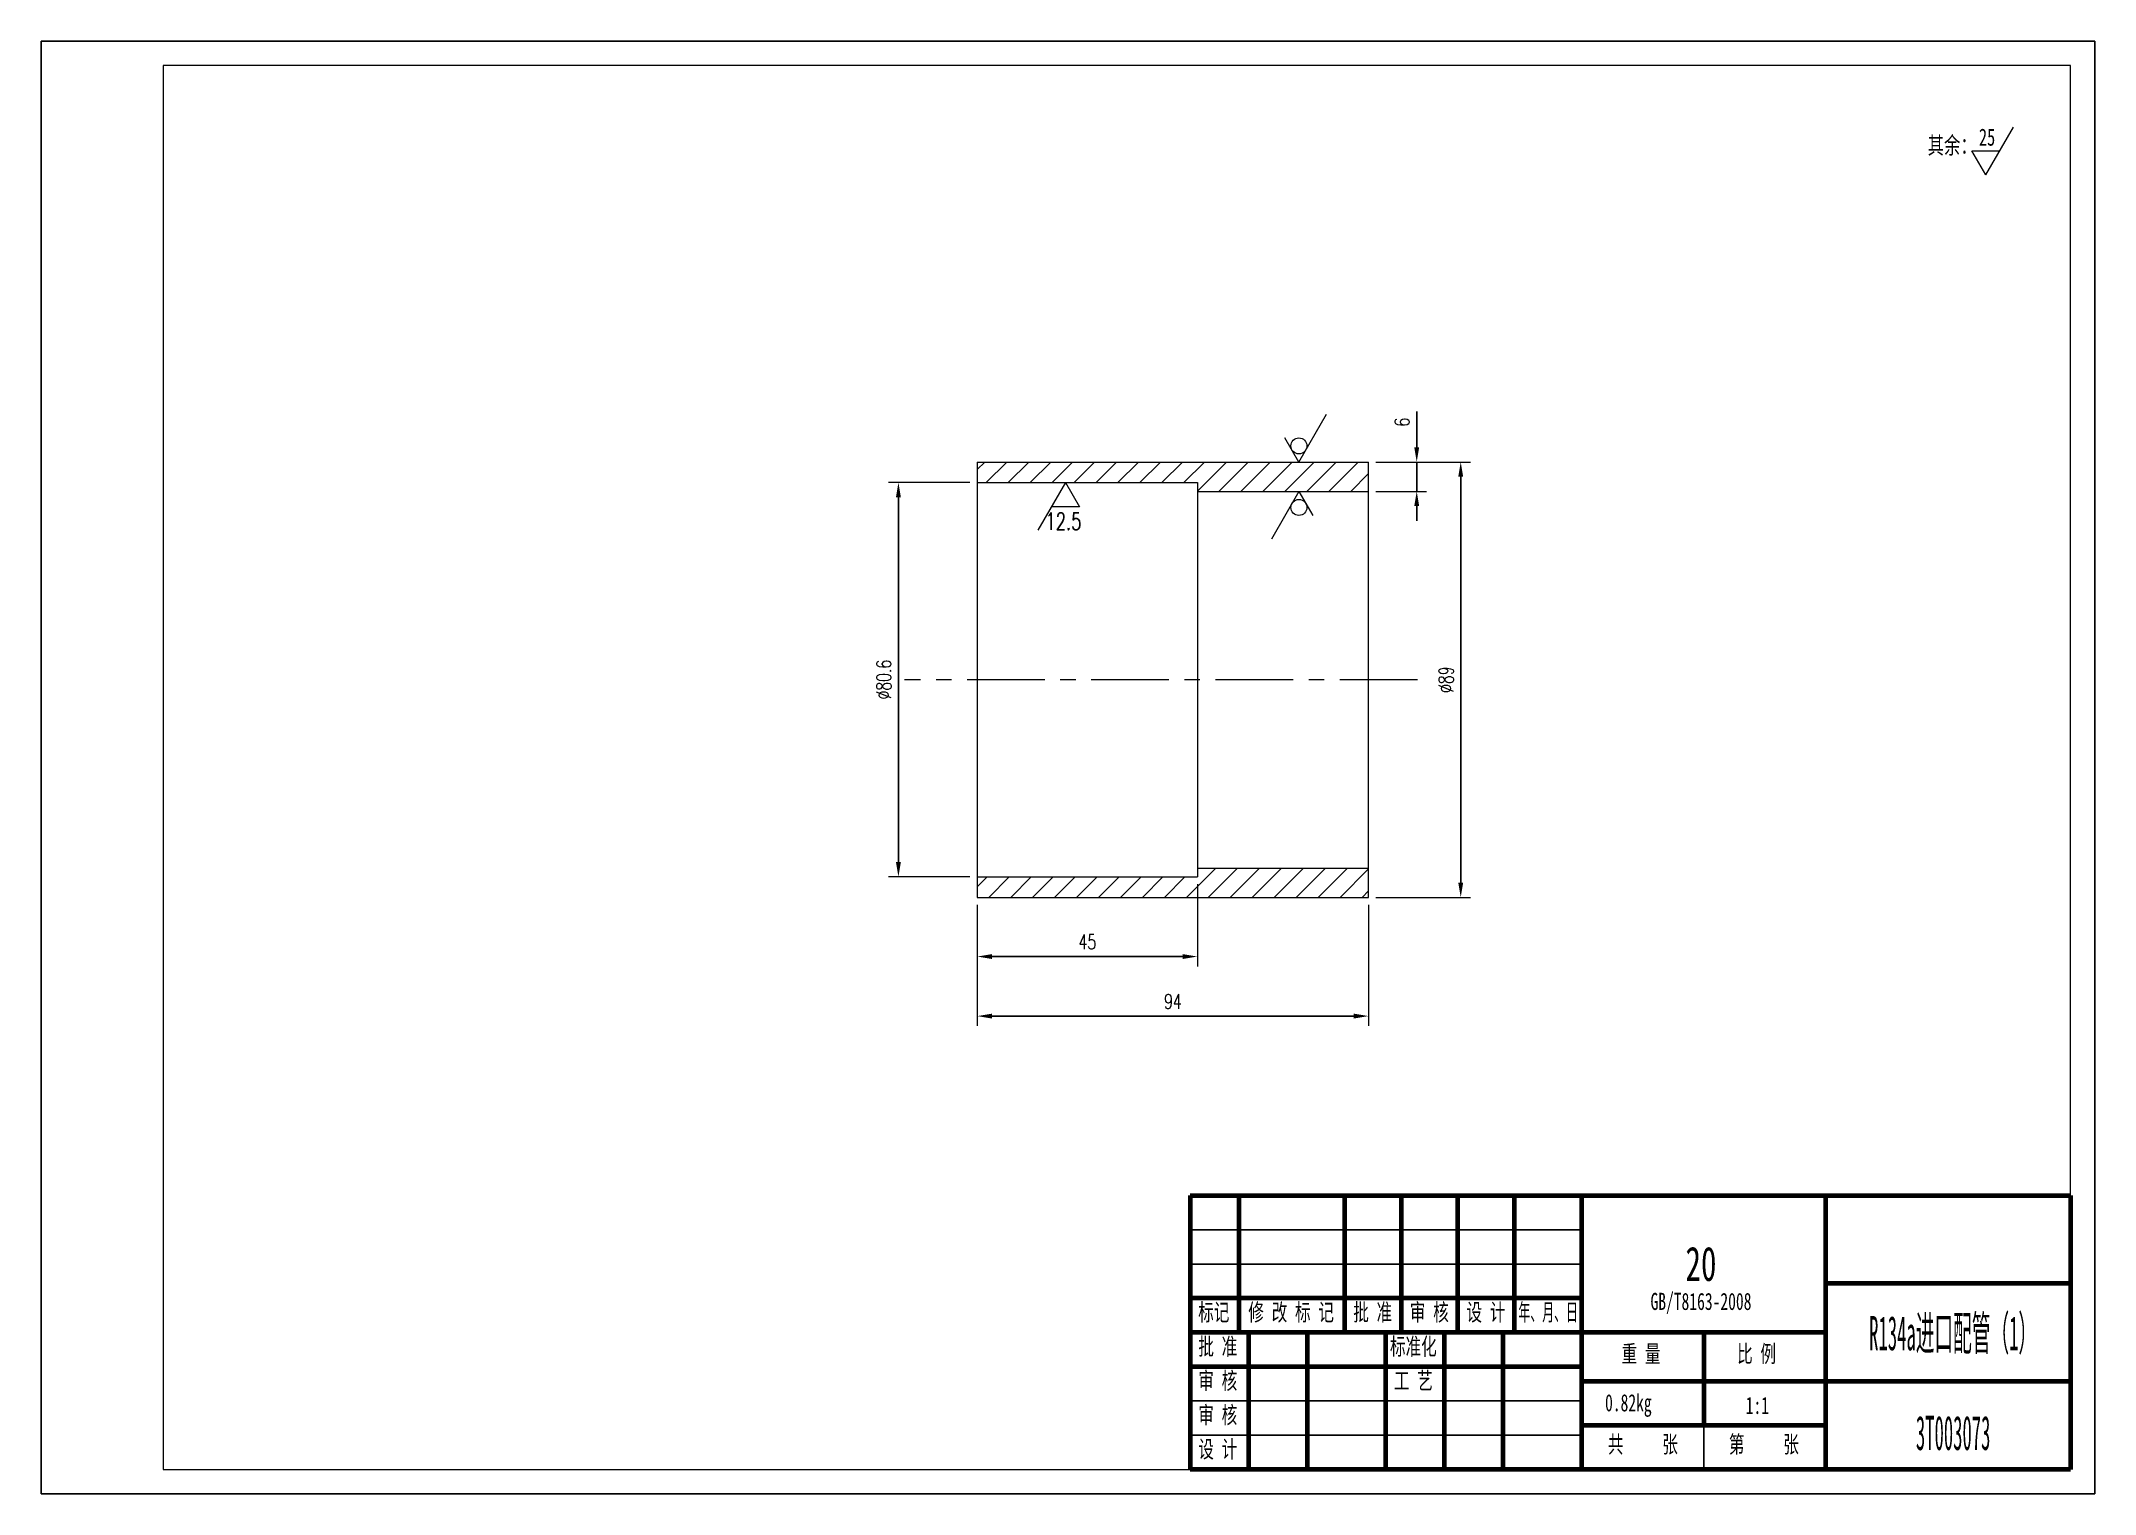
# Model space of a CAD drawing. Header units: millimetres. Extents: x 0 to 420, y 0 to 297.
import ezdxf

# ---------------------------------------------------------------- set-up
doc = ezdxf.new("R2010")
doc.units = ezdxf.units.MM
for name, pattern in [('CENTER', [50.8, 31.75, -6.35, 6.35, -6.35]), ('EB_DASH', [6, 3, -3]), ('EB_DASHDOT', [39, 30, -3, 3, -3])]:
    doc.linetypes.add(name, pattern=pattern)
for name, color, linetype, lineweight in [('中心线', 1, 'CENTER', 9), ('尺寸线', 4, 'Continuous', 9), ('标注线', 4, 'Continuous', 5), ('点划线', 1, 'EB_DASHDOT', 5), ('粗线', 7, 'Continuous', 15), ('虚线', 2, 'EB_DASH', 5)]:
    doc.layers.add(name, color=color, linetype=linetype, lineweight=lineweight)
doc.layers.add('边框', color=7, linetype='Continuous', lineweight=18, plot=False)
doc.styles.get("Standard").update_dxf_attribs({"font": 'romans.shx', "width": 0.7})
doc.styles.add('TextStyle1', font='', dxfattribs={"width": 0.510669})
doc.styles.add('UserTxtStyle4', font='', dxfattribs={"width": 0.667})
doc.styles.add('机械', font='', dxfattribs={"width": 0.4})
doc.styles.add('标准', font='', dxfattribs={"width": 0.667})
doc.styles.get('TextStyle1').set_extended_font_data('宋体')
doc.styles.get('UserTxtStyle4').set_extended_font_data('宋体')
doc.styles.get('机械').set_extended_font_data('宋体')
doc.styles.get('标准').set_extended_font_data('宋体')
doc.dimstyles.new('标准', dxfattribs={"dimtxt": 3, "dimasz": 3, "dimexe": 2, "dimexo": 1.5, "dimgap": 1.5, "dimtad": 1, "dimdec": 1, "dimzin": 12, "dimdsep": 46, "dimtxsty": 'Standard', "dimcen": 0, "dimdle": 6, "dimclrd": 256, "dimclre": 256, "dimclrt": 256, "dimadec": 1, "dimazin": 3, "dimtfac": 1, "dimtdec": 1, "dimtmove": 0, "dimatfit": 0, "dimfxl": 0, "dimtolj": 1, "dimarcsym": 0})

# ---------------------------------------------------------------- blocks, each defined once
blk = doc.blocks.new('*X41')
at = {"layer": '尺寸线', "linetype": 'ByBlock'}
for points in [[(191.45, 97.68), (194.45, 97.18), (194.45, 98.18)], [(271.45, 97.68), (268.45, 97.18), (268.45, 98.18)]]:
    blk.add_hatch(color=256, dxfattribs=at).paths.add_polyline_path(points, flags=0)
for p, q in [((191.45, 120.45), (191.45, 95.68)), ((271.45, 120.45), (271.45, 95.68))]:
    blk.add_line(p, q, dxfattribs=at)
at = {"layer": '尺寸线', "linetype": 'ByBlock', "lineweight": -2}
blk.add_line((194.45, 97.68), (268.45, 97.68), dxfattribs=at)
at = {"layer": '尺寸线', "linetype": 'ByBlock', "insert": (231.45, 100.68), "char_height": 3, "width": 5.1, "attachment_point": 5}
blk.add_mtext('94', dxfattribs=at)
blk = doc.blocks.new('*X42')
at = {"layer": '尺寸线', "linetype": 'ByBlock'}
for points in [[(290.31, 210.95), (289.81, 207.95), (290.81, 207.95)], [(290.31, 121.95), (289.81, 124.95), (290.81, 124.95)]]:
    blk.add_hatch(color=256, dxfattribs=at).paths.add_polyline_path(points, flags=0)
for p, q in [((272.95, 210.95), (292.31, 210.95)), ((272.95, 121.95), (292.31, 121.95))]:
    blk.add_line(p, q, dxfattribs=at)
at = {"layer": '尺寸线', "linetype": 'ByBlock', "lineweight": -2}
blk.add_line((290.31, 207.95), (290.31, 124.95), dxfattribs=at)
at = {"layer": '尺寸线', "linetype": 'ByBlock', "insert": (287.31, 166.45), "char_height": 3, "width": 9.3, "attachment_point": 5, "rotation": 90}
blk.add_mtext('%%C89', dxfattribs=at)
blk = doc.blocks.new('*X43')
at = {"layer": '尺寸线', "linetype": 'ByBlock'}
for points in [[(175.32, 206.75), (174.82, 203.75), (175.82, 203.75)], [(175.32, 126.15), (174.82, 129.15), (175.82, 129.15)]]:
    blk.add_hatch(color=256, dxfattribs=at).paths.add_polyline_path(points, flags=0)
for p, q in [((189.95, 206.75), (173.32, 206.75)), ((189.95, 126.15), (173.32, 126.15))]:
    blk.add_line(p, q, dxfattribs=at)
at = {"layer": '尺寸线', "linetype": 'ByBlock', "lineweight": -2}
blk.add_line((175.32, 203.75), (175.32, 129.15), dxfattribs=at)
at = {"layer": '尺寸线', "linetype": 'ByBlock', "insert": (172.32, 166.45), "char_height": 3, "width": 13.2, "attachment_point": 5, "rotation": 90}
blk.add_mtext('%%C80.6', dxfattribs=at)
blk = doc.blocks.new('*X44')
at = {"layer": '尺寸线', "linetype": 'ByBlock'}
for points in [[(281.31, 210.95), (281.81, 213.95), (280.81, 213.95)], [(281.31, 204.95), (281.81, 201.95), (280.81, 201.95)]]:
    blk.add_hatch(color=256, dxfattribs=at).paths.add_polyline_path(points, flags=0)
at = {"layer": '尺寸线', "linetype": 'ByBlock', "lineweight": -2}
for p, q in [((281.31, 221.25), (281.31, 213.95)), ((281.31, 204.95), (281.31, 210.95)), ((271.45, 204.95), (271.45, 204.95)), ((281.31, 201.95), (281.31, 198.95))]:
    blk.add_line(p, q, dxfattribs=at)
at = {"layer": '尺寸线', "linetype": 'ByBlock'}
for p, q in [((272.95, 210.95), (283.31, 210.95)), ((272.95, 204.95), (283.31, 204.95))]:
    blk.add_line(p, q, dxfattribs=at)
at = {"layer": '尺寸线', "linetype": 'ByBlock', "insert": (278.31, 219.1), "char_height": 3, "width": 6, "attachment_point": 5, "rotation": 90}
blk.add_mtext('6', dxfattribs=at)
blk = doc.blocks.new('*X45')
at = {"layer": '尺寸线', "linetype": 'ByBlock'}
for points in [[(191.45, 109.85), (194.45, 109.35), (194.45, 110.35)], [(236.45, 109.85), (233.45, 109.35), (233.45, 110.35)]]:
    blk.add_hatch(color=256, dxfattribs=at).paths.add_polyline_path(points, flags=0)
for p, q in [((236.45, 124.65), (236.45, 107.85)), ((191.45, 120.45), (191.45, 107.85))]:
    blk.add_line(p, q, dxfattribs=at)
at = {"layer": '尺寸线', "linetype": 'ByBlock', "lineweight": -2}
blk.add_line((194.45, 109.85), (233.45, 109.85), dxfattribs=at)
at = {"layer": '尺寸线', "linetype": 'ByBlock', "insert": (213.95, 112.85), "char_height": 3, "width": 4.8, "attachment_point": 5}
blk.add_mtext('45', dxfattribs=at)

msp = doc.modelspace()

# ---------------------------------------------------------------- hatches: boundary and pattern name
at = {"layer": '尺寸线'}
h = msp.add_hatch(dxfattribs=at)
h.set_pattern_fill('ANSI31', color=256, style=0, pattern_type=0)
h.paths.add_polyline_path([(271.45, 204.95), (271.45, 210.95), (191.45, 210.95), (191.45, 206.75), (236.45, 206.75), (236.45, 204.95)], flags=0)
h.paths.add_polyline_path([(271.45, 121.95), (271.45, 127.95), (236.45, 127.95), (236.45, 126.15), (191.45, 126.15), (191.45, 121.95)], flags=0)

# ---------------------------------------------------------------- linework, layer by layer
at = {"layer": '中心线', "ltscale": 0.5}
msp.add_line((281.44, 166.45), (176.57, 166.45), dxfattribs=at)
at = {"layer": '尺寸线'}
msp.add_line((212.35, 201.8), (206.63, 201.8), dxfattribs=at)
for centre in [(257.22, 214.24), (257.22, 201.66)]:
    msp.add_circle(centre, 1.64, dxfattribs=at)
at = {"layer": '标注线'}
for p, q in [((397.72, 269.64), (403.36, 279.4)), ((394.86, 274.59), (400.58, 274.59)), ((397.72, 269.64), (394.86, 274.59)), ((257.22, 210.95), (262.86, 220.71)), ((257.22, 210.95), (254.36, 215.91)), ((209.49, 206.75), (203.85, 196.99)), ((209.49, 206.75), (212.35, 201.8)), ((257.22, 204.95), (251.59, 195.19)), ((257.22, 204.95), (260.08, 200))]:
    msp.add_line(p, q, dxfattribs=at)
at = {"layer": '点划线', "linetype": 'Continuous', "lineweight": 25}
for p, q in [((315, 54), (235, 54)), ((315, 47), (235, 47)), ((315, 19), (235, 19)), ((315, 12), (235, 12))]:
    msp.add_line(p, q, dxfattribs=at)
at = {"layer": '粗线'}
for p, q in [((415, 292), (25, 292)), ((25, 292), (25, 5)), ((415, 5), (415, 292)), ((191.45, 210.95), (271.45, 210.95)), ((191.45, 210.95), (191.45, 121.95)), ((271.45, 121.95), (271.45, 210.95)), ((191.45, 206.75), (236.45, 206.75)), ((236.45, 206.75), (236.45, 126.15)), ((236.45, 204.95), (271.45, 204.95)), ((191.45, 126.15), (236.45, 126.15)), ((236.45, 127.95), (271.45, 127.95)), ((191.45, 121.95), (271.45, 121.95)), ((25, 5), (415, 5))]:
    msp.add_line(p, q, dxfattribs=at)
at = {"layer": '粗线', "linetype": 'Continuous', "lineweight": 70}
for p, q in [((235, 61), (415, 61)), ((235, 61), (235, 5)), ((245, 33), (245, 61)), ((266.58, 33), (266.58, 61)), ((278.17, 33), (278.17, 61)), ((289.75, 33), (289.75, 61)), ((301.33, 33), (301.33, 61)), ((315, 61), (315, 5)), ((365, 5), (365, 61)), ((415, 61), (415, 5)), ((415, 43), (365, 43)), ((315, 40), (235, 40)), ((365, 33), (235, 33)), ((247, 5), (247, 33)), ((259, 5), (259, 33)), ((275, 5), (275, 33)), ((287, 5), (287, 33)), ((299, 5), (299, 33)), ((340, 33), (340, 14)), ((315, 26), (235, 26)), ((365, 23), (315, 23)), ((415, 23), (365, 23)), ((365, 14), (315, 14)), ((415, 5), (235, 5))]:
    msp.add_line(p, q, dxfattribs=at)
at = {"layer": '虚线', "linetype": 'Continuous', "lineweight": 25}
msp.add_line((340, 14), (340, 5), dxfattribs=at)
at = {"layer": '边框', "linetype": 'Continuous', "lineweight": 25}
for p, q in [((0, 0), (0, 297)), ((0, 297), (420, 297)), ((420, 297), (420, 0)), ((420, 0), (0, 0))]:
    msp.add_line(p, q, dxfattribs=at)

# ---------------------------------------------------------------- texts
at = {"layer": '标注线', "char_height": 3.5, "attachment_point": 1}
for s, insert, width in [('其余：', (385.8, 277.45), 39.1474), ('{\\fSimSun|b0|i0|c119|p8;25}', (396.28, 279.12), 5.3193), ('12.5', (205.39, 200.57), 5.3193)]:
    msp.add_mtext(s, dxfattribs=dict(at, insert=insert, width=width))
at = {"layer": '标注线', "attachment_point": 5}
for s, insert, char_height, width, style in [('20', (339.44, 46.99), 7, 11.9319, '标准'), ('GB/T8163-2008', (339.44, 38.93), 3.5, 42.5917, '标准'), ('R134a进口配管（1）', (391.01, 32.41), 7, 41.9378, '机械'), ('0.82kg', (324.59, 18.06), 3.5, 19.4023, '标准'), ('1:1', (350.97, 18.06), 3.5, 8.5339, '标准'), ('3T003073', (391.01, 12.41), 7, 55.5718, '机械')]:
    msp.add_mtext(s, dxfattribs=dict(at, insert=insert, char_height=char_height, width=width, style=style))
at = {"layer": '粗线', "char_height": 3.5, "attachment_point": 1}
for s, insert, width, style in [('标记', (236.63, 38.9), 12.6841, 'UserTxtStyle4'), ('修 改 标 记', (246.88, 38.9), 35.9513, 'UserTxtStyle4'), ('批 准', (268.33, 38.9), 16.0562, 'UserTxtStyle4'), ('审 核', (279.91, 38.9), 15.7449, 'UserTxtStyle4'), ('设 计', (291.49, 38.9), 15.9524, 'UserTxtStyle4'), ('年、月、日', (302.1, 38.9), 24.288, 'TextStyle1'), ('批 准', (236.65, 31.9), 16.0562, 'UserTxtStyle4'), ('标准化', (275.85, 31.9), 19.3504, 'UserTxtStyle4'), ('重 量', (323.21, 30.4), 16.0562, 'UserTxtStyle4'), ('比 例', (346.84, 30.4), 15.0705, 'UserTxtStyle4'), ('审 核', (236.65, 24.9), 15.7449, 'UserTxtStyle4'), ('工 艺', (276.65, 24.9), 15.8487, 'UserTxtStyle4'), ('审 核', (236.65, 17.9), 15.7449, 'UserTxtStyle4'), ('设 计', (236.65, 10.9), 15.9524, 'UserTxtStyle4'), ('共     张', (320.41, 11.9), 29.3628, 'UserTxtStyle4'), ('第     张', (345.15, 11.9), 29.3369, 'UserTxtStyle4')]:
    msp.add_mtext(s, dxfattribs=dict(at, insert=insert, width=width, style=style))

# ---------------------------------------------------------------- dimensions: what is measured, and where the dimension line sits
at = {"layer": '尺寸线'}
dim = msp.add_linear_dim(base=(281.31, 210.95), p1=(271.45, 204.95), p2=(271.45, 210.95), angle=90, dimstyle='标准', override={"dimsah": 1, "dimtzin": 0}, dxfattribs=at)
dim.commit()
dim.dimension.update_dxf_attribs({"geometry": '*X44', "text_midpoint": (278.31, 219.1)})
for base, p1, p2, picture, middle in [((290.31, 121.95), (271.45, 210.95), (271.45, 121.95), '*X42', (287.31, 166.45)), ((175.32, 126.15), (191.45, 206.75), (191.45, 126.15), '*X43', (172.32, 166.45))]:
    dim = msp.add_linear_dim(base=base, p1=p1, p2=p2, angle=90, text='%%C<>', dimstyle='标准', override={"dimsah": 1, "dimtzin": 0}, dxfattribs=at)
    dim.commit()
    dim.dimension.update_dxf_attribs({"geometry": picture, "text_midpoint": middle})
dim = msp.add_linear_dim(base=(236.45, 109.85), p1=(191.45, 121.95), p2=(236.45, 126.15), dimstyle='标准', override={"dimsah": 1, "dimtzin": 0}, dxfattribs=at)
dim.commit()
dim.dimension.update_dxf_attribs({"geometry": '*X45', "text_midpoint": (213.95, 112.85)})
dim = msp.add_linear_dim(base=(271.45, 97.68), p1=(191.45, 121.95), p2=(271.45, 121.95), text='94', dimstyle='标准', override={"dimsah": 1, "dimtzin": 0}, dxfattribs=at)
dim.commit()
dim.dimension.update_dxf_attribs({"geometry": '*X41', "text_midpoint": (231.45, 100.68)})

doc.saveas('drawing.dxf')
